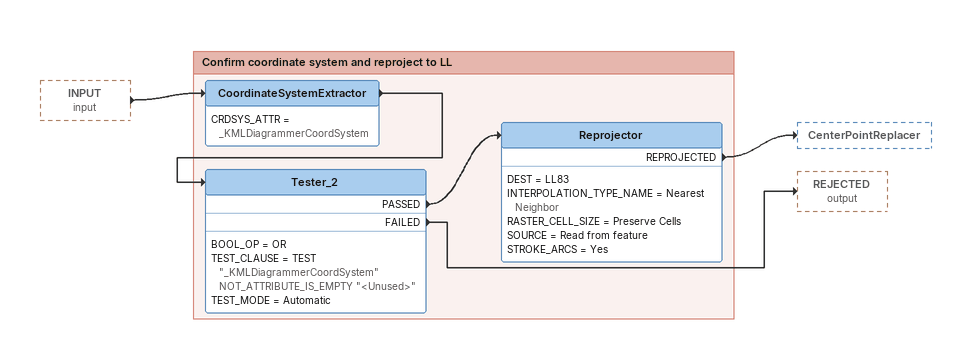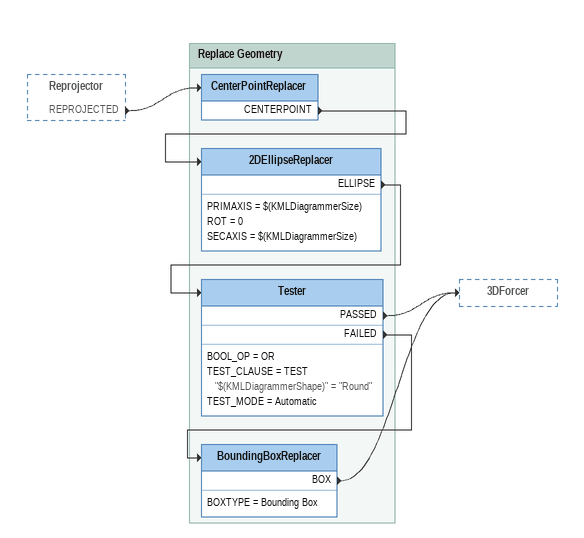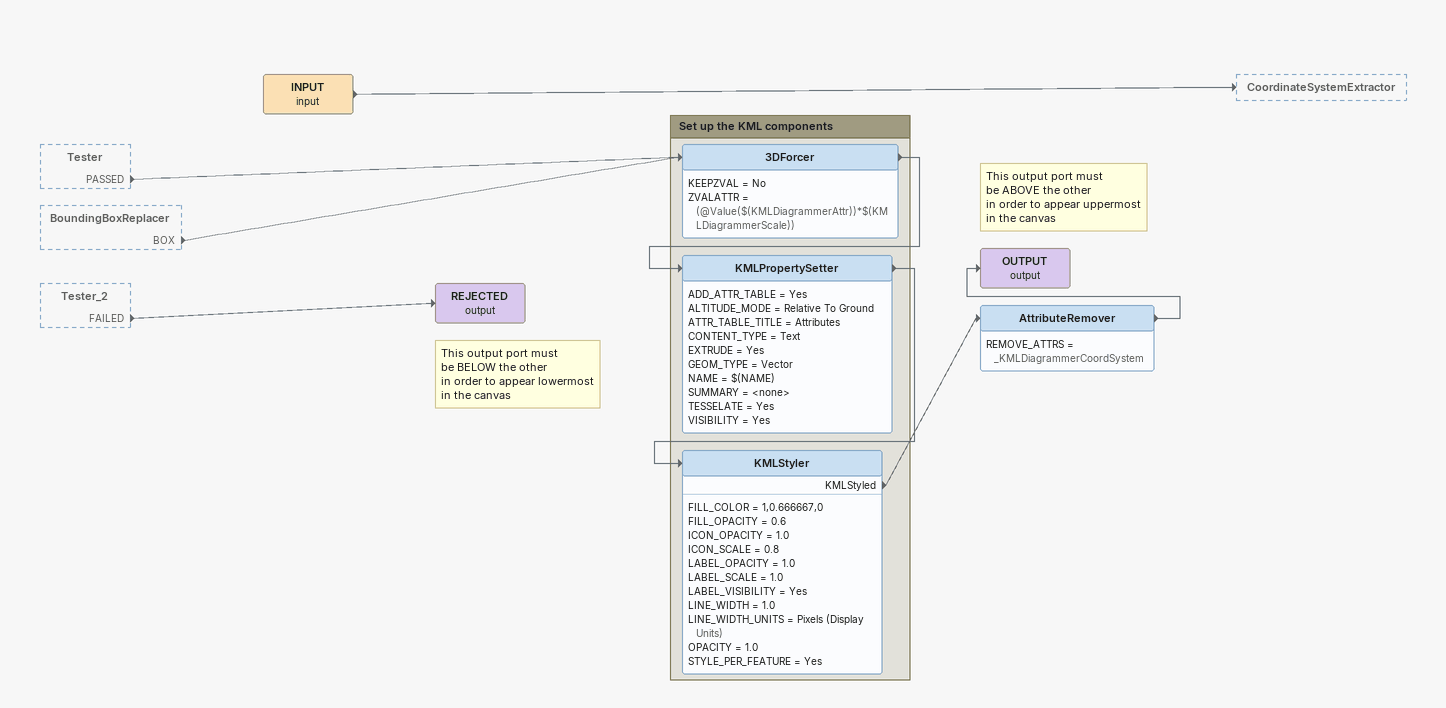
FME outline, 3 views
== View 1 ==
INPUT (input) [outside]
    -> CoordinateSystemExtractor

Bookmark: Confirm coordinate system and reproject to LL
CoordinateSystemExtractor
    CRDSYS_ATTR = _KMLDiagrammerCoordSystem
    -> Tester_2
Tester_2
    BOOL_OP = OR
    TEST_CLAUSE = TEST "_KMLDiagrammerCoordSystem" NOT_ATTRIBUTE_IS_EMPTY "<Unused>"
    TEST_MODE = Automatic
    PASSED -> Reprojector
    FAILED -> REJECTED (output)
Reprojector
    DEST = LL83
    INTERPOLATION_TYPE_NAME = Nearest Neighbor
    RASTER_CELL_SIZE = Preserve Cells
    SOURCE = Read from feature
    STROKE_ARCS = Yes
    REPROJECTED -> CenterPointReplacer

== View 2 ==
Reprojector [outside]
    REPROJECTED -> CenterPointReplacer

Bookmark: Replace Geometry
CenterPointReplacer
    CENTERPOINT -> 2DEllipseReplacer
2DEllipseReplacer
    PRIMAXIS = $(KMLDiagrammerSize)
    ROT = 0
    SECAXIS = $(KMLDiagrammerSize)
    ELLIPSE -> Tester
Tester
    BOOL_OP = OR
    TEST_CLAUSE = TEST "$(KMLDiagrammerShape)" = "Round"
    TEST_MODE = Automatic
    PASSED -> 3DForcer
    FAILED -> BoundingBoxReplacer
BoundingBoxReplacer
    BOXTYPE = Bounding Box
    BOX -> 3DForcer

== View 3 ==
Tester [outside]
    PASSED -> 3DForcer
BoundingBoxReplacer [outside]
    BOX -> 3DForcer
Tester_2 [outside]
    FAILED -> REJECTED (output)
INPUT (input)
    -> CoordinateSystemExtractor
AttributeRemover
    REMOVE_ATTRS = _KMLDiagrammerCoordSystem
    -> OUTPUT (output)
Note: This output port must / be ABOVE the other / in order to appear uppermost / in the canvas
OUTPUT (output)
Note: This output port must / be BELOW the other / in order to appear lowermost / in the canvas
REJECTED (output)

Bookmark: Set up the KML components
3DForcer
    KEEPZVAL = No
    ZVALATTR = (@Value($(KMLDiagrammerAttr))*$(KMLDiagrammerScale))
    -> KMLPropertySetter
KMLPropertySetter
    ADD_ATTR_TABLE = Yes
    ALTITUDE_MODE = Relative To Ground
    ATTR_TABLE_TITLE = Attributes
    CONTENT_TYPE = Text
    EXTRUDE = Yes
    GEOM_TYPE = Vector
    NAME = $(NAME)
    SUMMARY = <none>
    TESSELATE = Yes
    VISIBILITY = Yes
    -> KMLStyler
KMLStyler
    FILL_COLOR = 1,0.666667,0
    FILL_OPACITY = 0.6
    ICON_OPACITY = 1.0
    ICON_SCALE = 0.8
    LABEL_OPACITY = 1.0
    LABEL_SCALE = 1.0
    LABEL_VISIBILITY = Yes
    LINE_WIDTH = 1.0
    LINE_WIDTH_UNITS = Pixels (Display Units)
    OPACITY = 1.0
    STYLE_PER_FEATURE = Yes
    KMLStyled -> AttributeRemover
